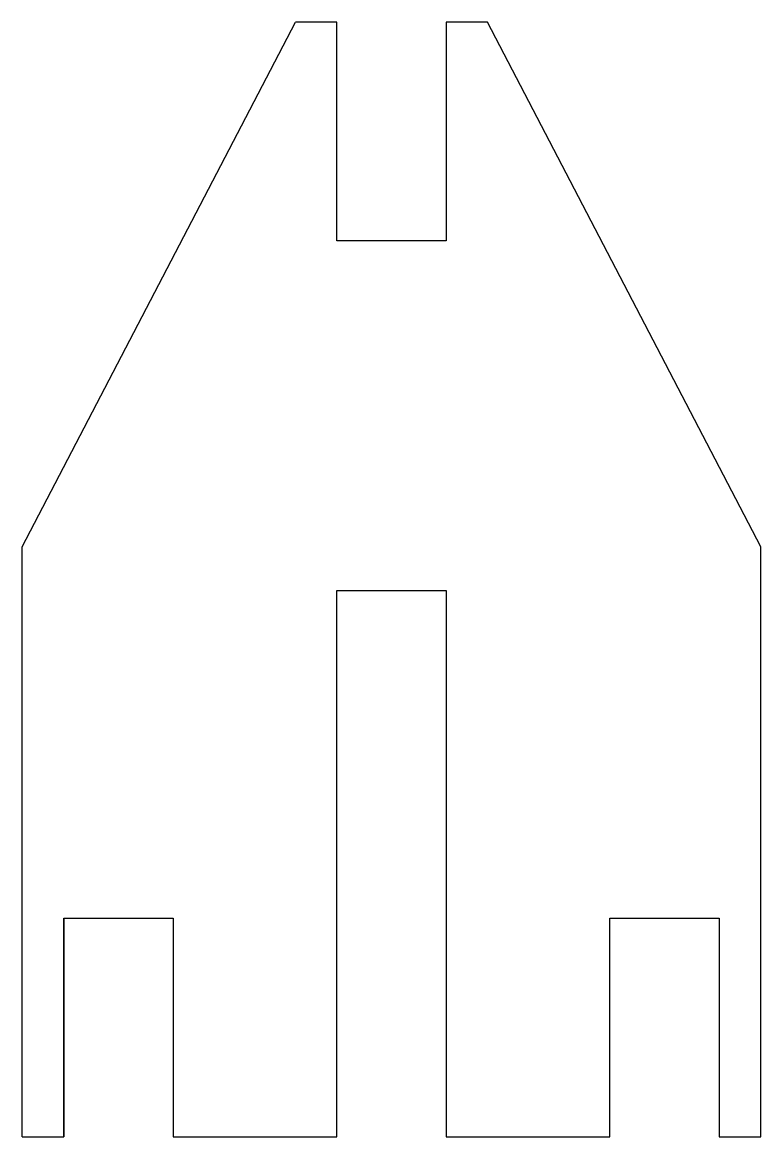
# Model space of a CAD drawing. Header units: millimetres. Extents: x -62 to 106, y 0 to 255.
import ezdxf

# ---------------------------------------------------------------- set-up
doc = ezdxf.new("R2010")
doc.units = ezdxf.units.MM
doc.layers.get('0').update_dxf_attribs({"linetype": 'CONTINUOUS'})

msp = doc.modelspace()

# ---------------------------------------------------------------- linework, layer by layer
for p, q in [((-62.5, 135), (0, 255)), ((9.5, 255), (0, 255)), ((9.5, 205), (9.5, 255)), ((44, 255), (34.5, 255)), ((34.5, 255), (34.5, 205)), ((106.5, 135), (44, 255)), ((34.5, 205), (9.5, 205)), ((34.5, 205), (9.5, 205)), ((-62.5, 0), (-62.5, 135)), ((106.5, 0), (106.5, 135)), ((9.5, 0), (9.5, 125)), ((9.5, 125), (34.5, 125)), ((34.5, 125), (34.5, 0)), ((-53, 50), (-53, 0)), ((-53, 0), (-53, 50)), ((-53, 50), (-28, 50)), ((-28, 50), (-28, 0)), ((72, 0), (72, 50)), ((72, 50), (97, 50)), ((97, 50), (97, 0)), ((-62.5, 0), (-53, 0)), ((-28, 0), (9.5, 0)), ((34.5, 0), (72, 0)), ((97, 0), (106.5, 0)), ((97, 0), (106.5, 0))]:
    msp.add_line(p, q)

doc.saveas('drawing.dxf')
